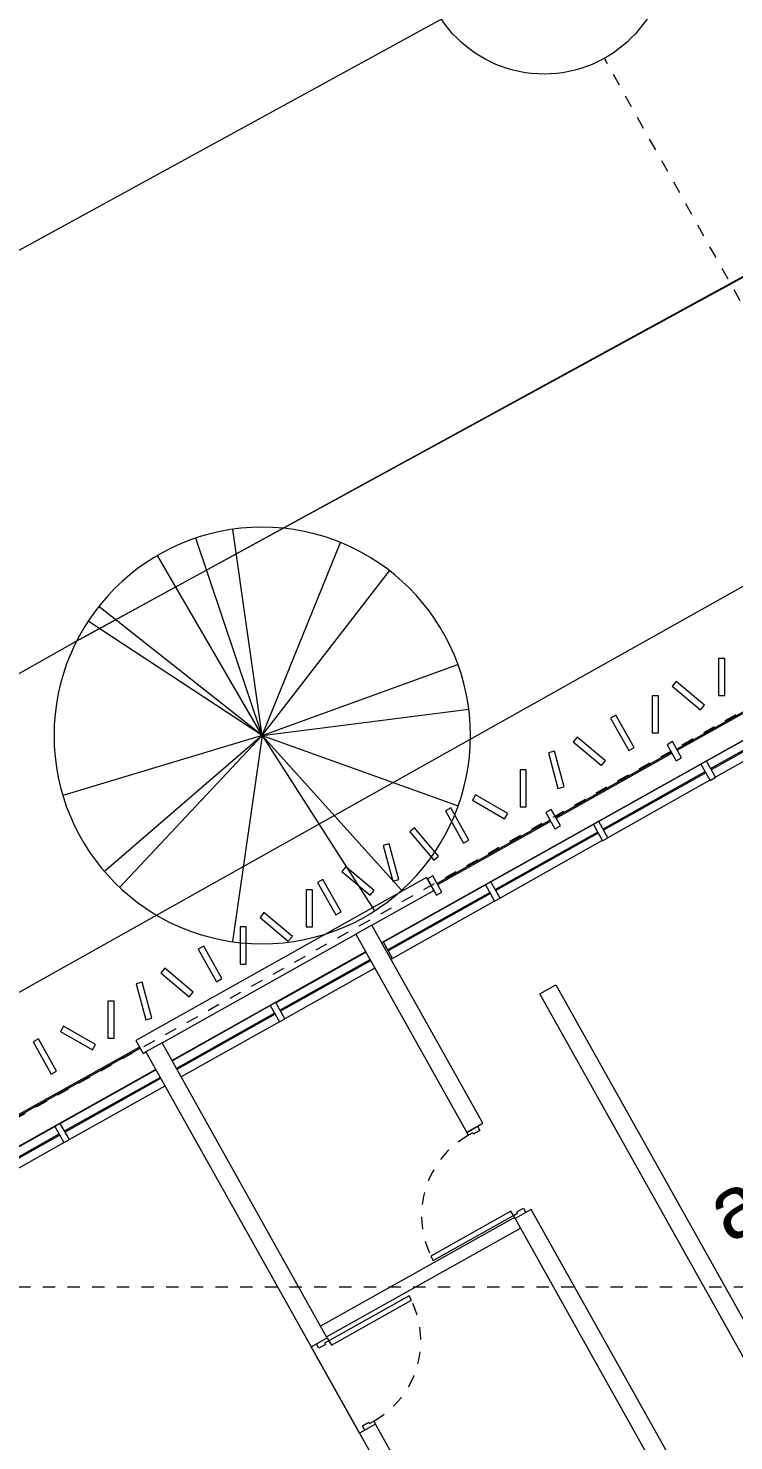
# Model space of a CAD drawing. Header units: metres. Extents: x -10 to 246, y 16 to 113.
# Drawn here: x 26.57 to 32.28, y 69.38 to 80.82 of the extents above; entities that cross this region are included whole.
import ezdxf

# ---------------------------------------------------------------- set-up
doc = ezdxf.new("R2010")
doc.units = ezdxf.units.M
doc.linetypes.add('LineaDiscontinua-1_5mm', pattern=[0.003, 0.0015, -0.0015])
doc.linetypes.add('LíneaDeRejilla', pattern=[0.021, 0.012, -0.003, 0.003, -0.003])
for name, color, linetype, lineweight in [('A-DETL-3', 151, 'Continuous', 5), ('A-GLAZ-CURT', 52, 'Continuous', 9), ('A-GLAZ-CWMG', 51, 'Continuous', 13), ('A-MURO', 113, 'Continuous', 9), ('A-PISO', 51, 'Continuous', 9), ('A-PSAJ-ARBOL', 71, 'Continuous', 5), ('A-PUER', 31, 'Continuous', 5), ('A-PUER-MARC', 31, 'Continuous', 5), ('A-TEXT-NOTA', 2, 'Continuous', 5), ('A-VENT-CORT', 52, 'Continuous', 5), ('A-VENT-CORT-MARC', 51, 'Continuous', 5), ('A-WALL', 113, 'Continuous', 18), ('S-REJI', 1, 'Continuous', 5), ('S-REJI-IDEN', 1, 'Continuous', 5)]:
    doc.layers.add(name, color=color, linetype=linetype, lineweight=lineweight)
doc.styles.add('Arial_3', font='Arial.ttf', dxfattribs={"height": 0.5})

# ---------------------------------------------------------------- blocks, each defined once
blk = doc.blocks.new('Panel de sistema - Vidrio-10-1633759-Nivel 2')
at = {"layer": 'A-VENT-CORT'}
for p, q in [((-0.475, 0.005), (0.475, 0.005)), ((-0.475, 0.005), (-0.475, -0.005)), ((0.475, 0.005), (0.475, -0.005)), ((0.475, -0.005), (-0.475, -0.005))]:
    blk.add_line(p, q, dxfattribs=at)
blk = doc.blocks.new('Panel de sistema - Vidrio-10-V5-Nivel 2')
at = {"layer": 'A-VENT-CORT'}
for p, q in [((-0.475, 0.005), (0.412, 0.005)), ((-0.475, 0.005), (-0.475, -0.005)), ((0.412, -0.005), (-0.475, -0.005))]:
    blk.add_line(p, q, dxfattribs=at)
blk = doc.blocks.new('Panel de sistema - Vidrio-10-V6-Nivel 2')
at = {"layer": 'A-VENT-CORT'}
for p, q in [((-0.438, 0.005), (0.475, 0.005)), ((0.475, 0.005), (0.475, -0.005)), ((0.475, -0.005), (-0.438, -0.005))]:
    blk.add_line(p, q, dxfattribs=at)
blk = doc.blocks.new('Panel de sistema - Vidrio-10-V7-Nivel 2')
at = {"layer": 'A-VENT-CORT'}
for p, q in [((-0.475, 0.005), (0.362, 0.005)), ((-0.475, 0.005), (-0.475, -0.005)), ((0.362, -0.005), (-0.475, -0.005))]:
    blk.add_line(p, q, dxfattribs=at)
blk = doc.blocks.new('Montante rectangular - 50x150-1633745-Nivel 2')
at = {"layer": 'A-VENT-CORT-MARC'}
for p, q in [((-0.025, -0.075), (-0.025, 0.075)), ((-0.025, 0.075), (0.025, 0.075)), ((0.025, 0.075), (0.025, -0.075)), ((0.025, -0.075), (-0.025, -0.075))]:
    blk.add_line(p, q, dxfattribs=at)
blk = doc.blocks.new('Montante rectangular - 50x150-V10-Nivel 2')
at = {"layer": 'A-VENT-CORT-MARC'}
for p, q in [((0.012, 0.075), (0.025, 0.075)), ((0.025, 0.075), (0.025, -0.075)), ((0.025, -0.075), (0.012, -0.075))]:
    blk.add_line(p, q, dxfattribs=at)
blk = doc.blocks.new('Montante rectangular - 50x150-1633748-Nivel 2')
at = {"layer": 'A-VENT-CORT-MARC'}
for p, q in [((35.549, 76.841), (36.378, 77.305)), ((36.451, 77.175), (35.623, 76.71))]:
    blk.add_line(p, q, dxfattribs=at)
blk = doc.blocks.new('Montante rectangular - 50x150-V54-Nivel 2')
at = {"layer": 'A-VENT-CORT-MARC'}
for p, q in [((28.571, 72.929), (29.301, 73.339)), ((29.375, 73.208), (28.644, 72.798))]:
    blk.add_line(p, q, dxfattribs=at)
blk = doc.blocks.new('Montante rectangular - 50x150-V55-Nivel 2')
at = {"layer": 'A-VENT-CORT-MARC'}
for p, q in [((27.731, 72.458), (28.527, 72.905)), ((28.601, 72.774), (27.805, 72.328))]:
    blk.add_line(p, q, dxfattribs=at)
blk = doc.blocks.new('Montante rectangular - 50x150-V56-Nivel 2')
at = {"layer": 'A-VENT-CORT-MARC'}
for p, q in [((26.826, 71.951), (27.6, 72.385)), ((27.674, 72.254), (26.9, 71.82))]:
    blk.add_line(p, q, dxfattribs=at)
blk = doc.blocks.new('Puerta-Batiente-HojaLisa - 800x2200-V84-Nivel 2')
at = {"layer": 'A-PUER'}
for p, q in [((-0.332, 0.819), (-0.372, 0.819)), ((-0.372, 0.819), (-0.372, 0.075)), ((-0.332, 0.075), (-0.332, 0.819)), ((-0.372, 0.075), (-0.332, 0.075))]:
    blk.add_line(p, q, dxfattribs=at)
at = {"layer": 'A-PUER', "linetype": 'LineaDiscontinua-1_5mm'}
blk.add_arc((-0.372, 0.075), 0.744, 360, 86.9181, dxfattribs=at)
at = {"layer": 'A-PUER-MARC', "lineweight": 9}
for p, q in [((-0.4, -0.025), (-0.4, 0.075)), ((-0.4, 0.075), (-0.372, 0.075)), ((-0.372, 0.075), (-0.372, 0.035)), ((-0.372, 0.035), (-0.36, 0.035)), ((-0.36, 0.035), (-0.36, -0.025)), ((0.36, 0.035), (0.372, 0.035)), ((0.36, -0.025), (0.36, 0.035)), ((0.372, 0.035), (0.372, 0.075)), ((0.372, 0.075), (0.4, 0.075)), ((0.4, 0.075), (0.4, -0.025)), ((-0.36, -0.025), (-0.4, -0.025)), ((0.4, -0.025), (0.36, -0.025))]:
    blk.add_line(p, q, dxfattribs=at)
blk = doc.blocks.new('M_RPC Tree - Deciduous - Scarlet Oak - 6 mts-V90-Nivel 2')
at = {"layer": 'A-PSAJ-ARBOL'}
for q in [(-0.239, 1.669), (-0.539, 1.598), (0.634, 1.563), (-0.848, 1.458), (1.032, 1.334), (-1.323, 1.046), (-1.409, 0.927), (1.585, 0.575), (1.673, 0.215), (-1.615, -0.485), (-1.277, -1.101), (-1.155, -1.229), (-0.24, -1.669), (0.91, -1.42), (1.129, -1.253), (1.587, -0.57)]:
    blk.add_line((0, 0), q, dxfattribs=at)
for start, end in [(360, 180), (180, 360)]:
    blk.add_arc((0, 0), 1.687, start, end, dxfattribs=at)
blk = doc.blocks.new('Panel de sistema - Vidrio-10-1731964-Nivel 2')
at = {"layer": 'A-GLAZ-CURT'}
for p, q in [((0.525, 0.005), (-0.525, 0.005)), ((-0.525, 0.005), (-0.525, -0.005)), ((0.525, -0.005), (0.525, 0.005)), ((-0.525, -0.005), (0.525, -0.005))]:
    blk.add_line(p, q, dxfattribs=at)
blk = doc.blocks.new('Panel de sistema - Vidrio-10-1633780-Nivel 2')
at = {"layer": 'A-GLAZ-CURT'}
for p, q in [((0.5375, 0.005), (-0.5375, 0.005)), ((-0.5375, 0.005), (-0.5375, -0.005)), ((0.5375, -0.005), (0.5375, 0.005)), ((-0.5375, -0.005), (0.5375, -0.005))]:
    blk.add_line(p, q, dxfattribs=at)
blk = doc.blocks.new('Montante rectangular - 50x150-1633851-Nivel 2')
at = {"layer": 'A-GLAZ-CWMG'}
for p, q in [((0, 0.075), (-0.05, 0.075)), ((-0.05, 0.075), (-0.05, -0.075)), ((0, -0.075), (0, 0.075)), ((-0.05, -0.075), (0, -0.075))]:
    blk.add_line(p, q, dxfattribs=at)
blk = doc.blocks.new('Montante rectangular - 50x150-1633746-Nivel 2')
at = {"layer": 'A-GLAZ-CWMG'}
for p, q in [((-0.025, 0.075), (0.025, 0.075)), ((-0.025, -0.075), (-0.025, 0.075)), ((0.025, 0.075), (0.025, -0.075)), ((0.025, -0.075), (-0.025, -0.075))]:
    blk.add_line(p, q, dxfattribs=at)
blk = doc.blocks.new('Panel de sistema - Vidrio-10-1773711-Nivel 2')
at = {"layer": 'A-GLAZ-CURT'}
for p, q in [((0.563, 0.005), (-0.563, 0.005)), ((-0.563, 0.005), (-0.563, -0.005)), ((0.563, -0.005), (0.563, 0.005)), ((-0.563, -0.005), (0.563, -0.005))]:
    blk.add_line(p, q, dxfattribs=at)
blk = doc.blocks.new('Grid - 4mm-563819-Nivel 2')
at = {"layer": 'S-REJI-IDEN'}
blk.add_circle((0, 0), 0.004, dxfattribs=at)

msp = doc.modelspace()

# ---------------------------------------------------------------- linework, layer by layer
at = {"layer": 'A-DETL-3'}
for p, q in [((29.249, 69.443), (28.858, 70.141)), ((28.858, 70.141), (29.25, 69.443))]:
    msp.add_line(p, q, dxfattribs=at)
at = {"layer": 'A-MURO'}
for p, q in [((29.351, 73.557), (29.22, 73.483)), ((30.71, 73), (30.84, 73.073)), ((33.272, 68.429), (30.71, 73)), ((30.84, 73.073), (33.403, 68.502))]:
    msp.add_line(p, q, dxfattribs=at)
at = {"layer": 'A-PISO'}
for p, q in [((46.98, 90.229), (25.532, 78.496)), ((53.297, 90.229), (26.928, 75.839)), ((26.988, 75.873), (53.231, 90.229)), ((43.685, 82.651), (5.492, 61.242)), ((26.988, 75.873), (-5.558, 57.556)), ((29.43, 73.415), (33.793, 75.859)), ((27.729, 72.462), (29.3, 73.342)), ((20.916, 68.644), (27.598, 72.388))]:
    msp.add_line(p, q, dxfattribs=at)
at = {"layer": 'A-WALL'}
for p, q in [((32.209, 75.715), (32.159, 75.715)), ((32.159, 75.715), (32.159, 75.415)), ((32.209, 75.415), (32.209, 75.715)), ((31.815, 75.53), (31.783, 75.492)), ((31.783, 75.492), (32.013, 75.299)), ((32.045, 75.337), (31.815, 75.53)), ((31.672, 75.414), (31.622, 75.414)), ((31.622, 75.414), (31.622, 75.114)), ((31.672, 75.114), (31.672, 75.414)), ((32.159, 75.415), (32.209, 75.415)), ((32.013, 75.299), (32.045, 75.337)), ((31.327, 75.257), (31.284, 75.233)), ((31.284, 75.233), (31.431, 74.971)), ((31.474, 74.996), (31.327, 75.257)), ((31.013, 75.08), (30.98, 75.042)), ((30.98, 75.042), (31.21, 74.849)), ((31.242, 74.887), (31.013, 75.08)), ((31.622, 75.114), (31.672, 75.114)), ((30.829, 74.966), (30.781, 74.953)), ((30.781, 74.953), (30.858, 74.663)), ((30.907, 74.676), (30.829, 74.966)), ((31.431, 74.971), (31.474, 74.996)), ((30.601, 74.814), (30.551, 74.814)), ((30.551, 74.814), (30.551, 74.514)), ((30.601, 74.514), (30.601, 74.814)), ((31.21, 74.849), (31.242, 74.887)), ((30.191, 74.611), (30.166, 74.568)), ((30.451, 74.461), (30.191, 74.611)), ((30.858, 74.663), (30.907, 74.676)), ((29.989, 74.507), (29.946, 74.483)), ((29.946, 74.483), (30.093, 74.221)), ((30.136, 74.246), (29.989, 74.507)), ((30.166, 74.568), (30.426, 74.418)), ((30.551, 74.514), (30.601, 74.514)), ((30.426, 74.418), (30.451, 74.461)), ((29.696, 74.345), (29.658, 74.313)), ((29.658, 74.313), (29.851, 74.083)), ((29.889, 74.116), (29.696, 74.345)), ((30.093, 74.221), (30.136, 74.246)), ((29.491, 74.216), (29.443, 74.203)), ((29.443, 74.203), (29.52, 73.913)), ((29.569, 73.926), (29.491, 74.216)), ((29.139, 74.03), (29.107, 73.992)), ((29.369, 73.837), (29.139, 74.03)), ((29.851, 74.083), (29.889, 74.116)), ((29.794, 73.942), (27.439, 72.622)), ((28.954, 73.927), (28.91, 73.903)), ((28.91, 73.903), (29.057, 73.641)), ((29.101, 73.665), (28.954, 73.927)), ((29.107, 73.992), (29.337, 73.799)), ((29.52, 73.913), (29.569, 73.926)), ((29.853, 73.838), (29.794, 73.942)), ((28.869, 73.843), (28.819, 73.843)), ((28.819, 73.843), (28.819, 73.543)), ((28.869, 73.543), (28.869, 73.843)), ((29.337, 73.799), (29.369, 73.837)), ((29.351, 73.557), (29.853, 73.838)), ((29.057, 73.641), (29.101, 73.665)), ((28.476, 73.658), (28.444, 73.62)), ((28.444, 73.62), (28.673, 73.427)), ((28.706, 73.465), (28.476, 73.658)), ((30.25, 71.953), (29.351, 73.557)), ((27.65, 72.603), (29.22, 73.483)), ((28.332, 73.542), (28.282, 73.542)), ((28.282, 73.542), (28.282, 73.242)), ((28.332, 73.242), (28.332, 73.542)), ((28.673, 73.427), (28.706, 73.465)), ((28.819, 73.543), (28.869, 73.543)), ((29.22, 73.483), (30.119, 71.879)), ((27.988, 73.386), (27.944, 73.361)), ((27.944, 73.361), (28.091, 73.099)), ((28.135, 73.124), (27.988, 73.386)), ((27.673, 73.208), (27.641, 73.17)), ((27.903, 73.015), (27.673, 73.208)), ((28.282, 73.242), (28.332, 73.242)), ((27.489, 73.094), (27.441, 73.081)), ((27.567, 72.804), (27.489, 73.094)), ((27.641, 73.17), (27.871, 72.977)), ((28.091, 73.099), (28.135, 73.124)), ((27.441, 73.081), (27.519, 72.791)), ((27.871, 72.977), (27.903, 73.015)), ((27.262, 72.942), (27.212, 72.942)), ((27.212, 72.942), (27.212, 72.642)), ((27.262, 72.642), (27.262, 72.942)), ((27.519, 72.791), (27.567, 72.804)), ((26.65, 72.636), (26.606, 72.611)), ((26.796, 72.374), (26.65, 72.636)), ((26.852, 72.739), (26.827, 72.696)), ((26.827, 72.696), (27.086, 72.546)), ((27.111, 72.589), (26.852, 72.739)), ((27.212, 72.642), (27.262, 72.642)), ((26.606, 72.611), (26.753, 72.349)), ((27.086, 72.546), (27.111, 72.589)), ((27.439, 72.622), (27.497, 72.518)), ((27.497, 72.518), (27.519, 72.53)), ((27.519, 72.53), (28.858, 70.141)), ((28.935, 70.31), (27.65, 72.603)), ((26.753, 72.349), (26.796, 72.374)), ((30.119, 71.879), (30.25, 71.953)), ((30.506, 71.19), (28.935, 70.31)), ((30.51, 71.181), (30.506, 71.19)), ((30.641, 71.255), (30.51, 71.181)), ((32.018, 68.799), (30.641, 71.255)), ((28.984, 70.223), (30.554, 71.103)), ((30.554, 71.103), (31.838, 68.813)), ((28.858, 70.141), (28.989, 70.214)), ((28.989, 70.214), (28.984, 70.223)), ((29.38, 69.516), (29.25, 69.443)), ((29.25, 69.443), (30.186, 67.772)), ((30.268, 67.933), (29.38, 69.516))]:
    msp.add_line(p, q, dxfattribs=at)
at = {"layer": 'A-WALL', "lineweight": 9}
for p, q in [((27.65, 72.603), (27.519, 72.53)), ((30.51, 71.181), (30.554, 71.103)), ((28.984, 70.223), (28.935, 70.31))]:
    msp.add_line(p, q, dxfattribs=at)
at = {"layer": 'S-REJI', "linetype": 'LíneaDeRejilla'}
for p, q in [((49.919, 85.137), (-1.13, 56.522)), ((34.29, 75.124), (31.234, 80.576)), ((50.384, 70.624), (6.753, 70.624))]:
    msp.add_line(p, q, dxfattribs=at)

# ---------------------------------------------------------------- block references
at = {"layer": 'A-PSAJ-ARBOL'}
msp.add_blockref('M_RPC Tree - Deciduous - Scarlet Oak - 6 mts-V90-Nivel 2', (28.462, 75.092), dxfattribs=at)
at = {"layer": 'A-PUER'}
for p, rotation in [((30.38, 71.567), 119.2725903057571), ((29.119, 69.829), 299.2725903057571)]:
    msp.add_blockref('Puerta-Batiente-HojaLisa - 800x2200-V84-Nivel 2', p, dxfattribs=dict(at, rotation=rotation))
at = {"layer": 'A-VENT-CORT'}
for name, p, rotation in [('Panel de sistema - Vidrio-10-1633780-Nivel 2', (32.291, 75.24), 29.27303577380941), ('Panel de sistema - Vidrio-10-1633759-Nivel 2', (32.511, 75.052), 29.27259030575784), ('Panel de sistema - Vidrio-10-1633780-Nivel 2', (31.309, 74.69), 29.27303577380941), ('Panel de sistema - Vidrio-10-1633759-Nivel 2', (31.639, 74.563), 29.27259030575784), ('Panel de sistema - Vidrio-10-1731964-Nivel 2', (30.339, 74.146), 29.27303577380941), ('Panel de sistema - Vidrio-10-1633759-Nivel 2', (30.767, 74.074), 29.27259030575784), ('Panel de sistema - Vidrio-10-1633759-Nivel 2', (29.894, 73.585), 29.27259030575784), ('Panel de sistema - Vidrio-10-V7-Nivel 2', (29.022, 73.096), 29.27259030575784), ('Panel de sistema - Vidrio-10-V6-Nivel 2', (28.15, 72.607), 29.27259030575784), ('Panel de sistema - Vidrio-10-1773711-Nivel 2', (26.979, 72.291), 209.1741043394983), ('Panel de sistema - Vidrio-10-V5-Nivel 2', (27.277, 72.118), 29.27259030575784), ('Panel de sistema - Vidrio-10-1633759-Nivel 2', (26.405, 71.629), 29.27259030575784)]:
    msp.add_blockref(name, p, dxfattribs=dict(at, rotation=rotation))
at = {"layer": 'A-VENT-CORT-MARC'}
for name, p in [('Montante rectangular - 50x150-1633748-Nivel 2', (-3.489, -1.956)), ('Montante rectangular - 50x150-1633748-Nivel 2', (-4.362, -2.445)), ('Montante rectangular - 50x150-1633748-Nivel 2', (-5.234, -2.934)), ('Montante rectangular - 50x150-1633748-Nivel 2', (-6.106, -3.423)), ('Montante rectangular - 50x150-V54-Nivel 2', (0, 0)), ('Montante rectangular - 50x150-V55-Nivel 2', (0, 0)), ('Montante rectangular - 50x150-V56-Nivel 2', (0, 0)), ('Montante rectangular - 50x150-1633748-Nivel 2', (-9.595, -5.379))]:
    msp.add_blockref(name, p, dxfattribs=at)
at = {"layer": 'A-VENT-CORT-MARC', "extrusion": (0, 0, -1)}
for name, p, rotation in [('Montante rectangular - 50x150-1633746-Nivel 2', (-31.8, 74.965), 150.7269642261906), ('Montante rectangular - 50x150-1633745-Nivel 2', (-32.075, 74.807), 150.7274096942422), ('Montante rectangular - 50x150-1633746-Nivel 2', (-30.819, 74.415), 150.7269642261906), ('Montante rectangular - 50x150-1633745-Nivel 2', (-31.203, 74.318), 150.7274096942422), ('Montante rectangular - 50x150-1633745-Nivel 2', (-30.33, 73.829), 150.7274096942422), ('Montante rectangular - 50x150-V10-Nivel 2', (-29.458, 73.34), 150.7274096942422), ('Montante rectangular - 50x150-1633745-Nivel 2', (-28.586, 72.852), 150.7274096942422), ('Montante rectangular - 50x150-1633745-Nivel 2', (-26.841, 71.874), 150.7274096942422)]:
    msp.add_blockref(name, p, dxfattribs=dict(at, rotation=rotation))
at = {"layer": 'A-VENT-CORT-MARC', "rotation": 209.2730357738094}
msp.add_blockref('Montante rectangular - 50x150-1633851-Nivel 2', (29.837, 73.865), dxfattribs=at)
at = {"layer": 'S-REJI-IDEN', "xscale": 249.9999999999999, "yscale": 249.9999999999999, "zscale": 249.9999999999999, "rotation": 29.27259030575713}
msp.add_blockref('Grid - 4mm-563819-Nivel 2', (30.745, 81.448), dxfattribs=at)

# ---------------------------------------------------------------- texts
at = {"layer": 'A-TEXT-NOTA', "color": 7, "insert": (32, 71.412), "char_height": 0.5, "width": 16.55485, "attachment_point": 1, "rotation": 28.9833, "style": 'Arial_3'}
msp.add_mtext('ambiente pedagogico niños 37 a 60 meses', dxfattribs=at)

doc.saveas('drawing.dxf')
